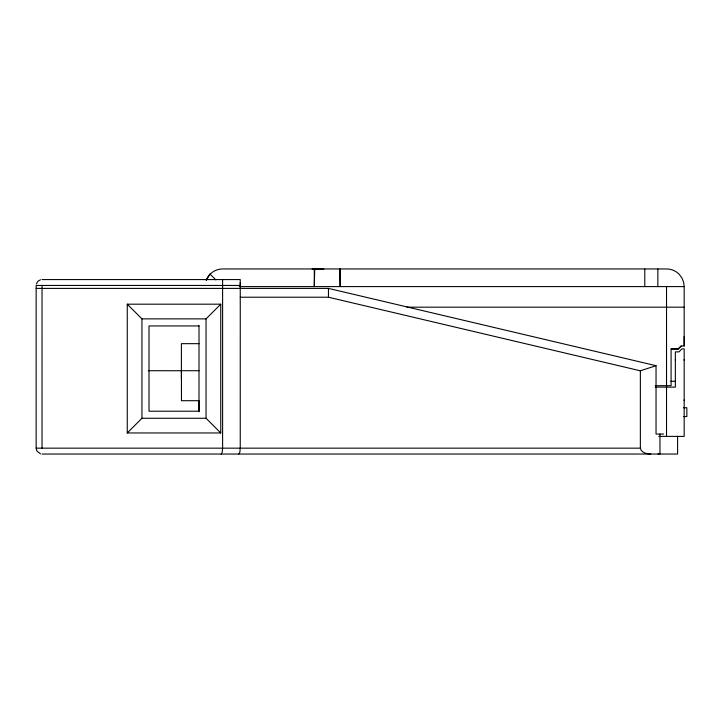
<?xml version="1.0" encoding="UTF-8"?>
<svg xmlns="http://www.w3.org/2000/svg" width="723" height="723" viewBox="0 0 723 723"><rect width="100%" height="100%" fill="white"/><g stroke="black" fill="none" stroke-linecap="round" stroke-linejoin="round"><path stroke-width="1.08" d="M199.015 411.803L199.015 400.705L181.464 400.714L181.446 370.736L148.314 370.718M314.288 269.552L314.288 268.956L314.306 286.606L314.731 269.01M340.162 268.956L340.144 286.606L339.72 269.01M675.345 360.217L675.345 359.512M684.175 400.678L684.175 399.973M684.166 360.217L684.166 359.512M678.147 348.929L681.229 345.992L684.166 345.992L684.166 336.584M240.253 282.512L240.253 285.449L36.159 285.449L36.15 448.161L36.936 451.107L40.506 453.845M36.358 283.931L37.876 281.292L40.515 279.774M210.059 274.107L206.227 280.307C208.513 273.574 215.373 269.055 222.404 268.956L666.525 268.956A17.424 17.424 0 0 1 679.042 274.125L681.825 277.777L683.569 282.033L684.166 286.597L684.166 345.992M220.75 432.96L206.055 418.265L206.055 318.879L220.75 304.184L127.257 304.184L127.257 432.96L220.75 432.96L220.75 304.184M127.257 432.96L141.952 418.265L141.952 318.879L127.257 304.184M655.237 385.684L671.089 385.684L671.089 348.929L678.282 348.929L681.229 345.992M221.22 454.044L222.196 452.318L222.603 448.161L222.612 279.575M238.861 454.044L239.837 452.318L240.244 448.161L240.253 279.575L42.042 279.575M240.244 297.216L328.45 297.216L640.361 370.809L656.041 365.693L656.041 434.053L663.615 434.053M239.34 286.597L684.166 286.597M36.15 288.396L328.45 288.396L656.041 365.693M406.886 307.176L684.166 307.176M141.952 318.879L206.055 318.879M198.997 325.937L149.01 325.937L149.01 411.206L198.997 411.206L199.015 325.612M199.033 343.669L181.392 343.669L181.392 378.951M671.089 348.929L678.282 348.929M181.464 370.718L199.033 370.718M670.827 381.274L675.345 381.274M683.47 407.736L686.85 407.736L686.85 416.556L683.47 416.556M141.952 418.265L206.055 418.265M658.734 436.394L684.166 436.403L684.166 348.929L681.807 348.929L678.996 351.875L675.345 351.875L675.345 387.157L655.4 387.103M36.15 448.161L640.361 448.161C641.129 452.806 646.859 453.927 650.817 454.044M42.033 454.044L677.605 454.044L677.605 436.276M312.083 268.983L323.841 268.992M657.984 453.845L658.662 454.044M210.068 274.098L215.861 279.882M666.525 286.597L666.525 436.403M659.963 434.053L659.963 454.044M657.858 268.956L657.858 286.597M644.789 268.956L644.789 286.597M640.361 370.809L640.361 448.161M328.45 288.396L328.45 297.216M42.042 285.449L42.033 448.161"/></g></svg>
